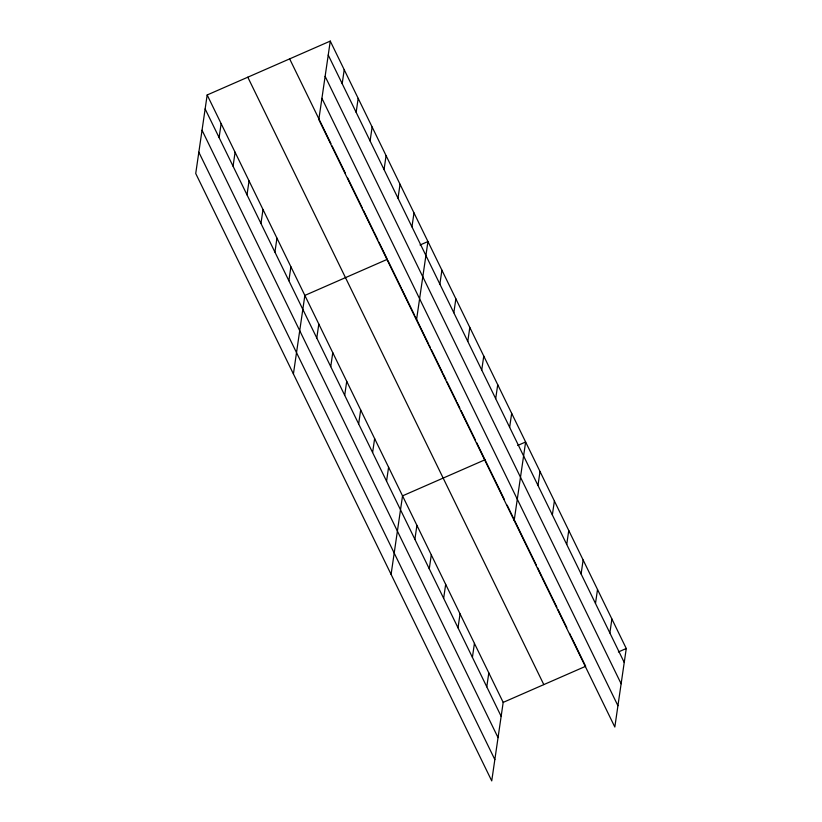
<?xml version="1.0" encoding="UTF-8"?>
<svg xmlns="http://www.w3.org/2000/svg" width="822" height="822" viewBox="0 0 822 822"><rect width="100%" height="100%" fill="white"/><g stroke="black" fill="none" stroke-linecap="round" stroke-linejoin="round"><path stroke-width="1.23" d="M207.175 94.972L195.728 173.493L491.731 780.9L503.187 702.389L207.175 94.972L330.269 41.1L626.272 648.507L614.825 727.028L318.813 119.611L330.269 41.1M219.104 137.562L221.139 123.608M233.058 166.198L235.092 152.245M247.011 194.835L249.045 180.881M260.964 223.471L262.999 209.518M274.918 252.097L276.952 238.154M288.871 280.734L290.906 266.79M293.413 373.938L304.859 295.417L387.326 259.32L378.952 242.141M342.188 83.69L344.223 69.736M316.778 338.006L318.813 324.053M356.142 112.316L358.176 98.373M330.742 366.643L332.776 352.689M370.095 140.952L372.13 127.009M344.695 395.279L346.73 381.326M384.049 169.589L386.083 155.635M358.649 423.916L360.683 409.962M398.002 198.225L400.037 184.272M372.602 452.542L374.637 438.599M411.956 226.862L413.99 212.908M386.556 481.178L388.59 467.235M416.497 320.056L427.943 241.545L420.052 244.997M391.087 574.383L402.544 495.861L485.011 459.765M439.873 284.135L441.907 270.181M414.884 539.314L416.918 525.371M453.826 312.761L455.861 298.818M429.269 568.824L431.303 554.871M467.78 341.397L469.814 327.454M443.644 598.324L445.678 584.37M481.733 370.034L483.768 356.08M458.018 627.823L460.053 613.88M495.687 398.67L497.721 384.717M472.403 657.333L474.438 643.379M509.64 427.306L511.674 413.353M486.778 686.832L488.813 672.879M514.182 520.501L525.628 441.989L517.737 445.442M537.978 485.442L540.013 471.489M552.353 514.942L554.388 500.999M566.728 544.452L568.762 530.498M581.103 573.951L583.137 559.998M595.488 603.451L597.522 589.508M609.862 632.961L611.897 619.007M503.187 702.389L585.654 666.293L571.28 636.783M618.38 651.969L626.272 648.507M328.235 55.053L624.237 662.46M325.122 76.354L621.134 683.77M321.916 98.311L617.928 705.718M289.652 58.876L330.958 143.634M332.067 145.926L345.466 173.421M347.696 178.004L362.214 207.781M363.324 210.072L373.373 230.684M373.938 231.835L377.843 239.849M387.892 260.471L401.28 287.957M401.845 289.108L414.678 315.453M415.244 316.593L428.632 344.079M429.197 345.23L430.307 347.521M431.427 349.812L442.596 372.715M443.15 373.866L445.935 379.589M447.055 381.881L456.549 401.352M457.104 402.503L459.899 408.226M461.008 410.517L475.527 440.294M476.637 442.585L504.369 499.488M507.133 505.16L513.216 517.644M513.771 518.774L536.437 565.3M537.547 567.57L541.965 576.643M542.52 577.784L556.905 607.283M558.004 609.554L566.851 627.71M569.615 633.382L570.725 635.653M247.802 77.196L543.804 684.603M205.14 108.925L501.153 716.332M202.037 130.236L498.05 737.642M198.832 152.183L494.844 759.59"/></g></svg>
